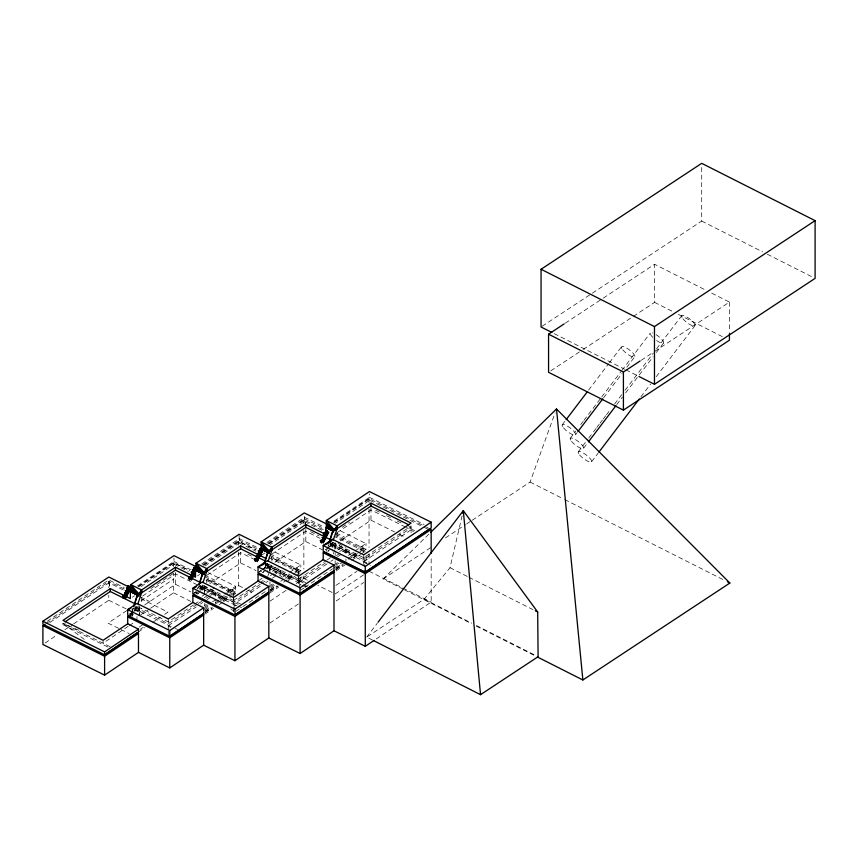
<?xml version="1.0" encoding="UTF-8"?>
<svg xmlns="http://www.w3.org/2000/svg" width="858" height="858" viewBox="0 0 858 858"><rect width="100%" height="100%" fill="white"/><g stroke="black" fill="none" stroke-linecap="round" stroke-linejoin="round"><path stroke-width="0.64" stroke-dasharray="4.29 3.22" d="M132.379 616.355L132.507 613.781M132.572 612.483L132.775 608.622M328.088 548.391L328.282 544.519M372.608 640.111L366.677 637.119L424.238 599.152L450.021 567.717L462.097 515.862M195.774 594.637L196.418 592.117M327.07 549.141L326.319 551.329M133.408 607.807L132.593 610.253M198.337 587.183L198.584 586.443M130.813 615.433L131.467 613.524M135.317 607.786L134.052 611.507M200.493 586.422L199.528 589.231M265.658 565.057L264.586 568.178M330.834 543.682L329.751 546.814M328.206 545.849L328.432 545.205M132.679 615.486L132.979 614.607M196.686 592.009L196.321 593.05M197.855 594.122L198.198 593.092M263.02 572.758L263.374 571.728M328.196 551.383L328.646 550.053M137.409 606.938L135.811 609.555L131.842 612.473M138.653 615.583L141.173 608.268M202.574 585.574L200.987 588.18L197.008 591.098M203.818 594.219L206.338 586.904M262.173 569.733L266.152 566.816L267.75 564.21M267.739 576.512L269.412 571.632M269.83 570.409L271.514 565.54M329.333 546.911L332.915 542.846M333.322 553.925L334.577 550.268M335.006 549.045L337.097 542.953M197.758 588.888L198.091 587.934M472.19 520.259L530.094 482.067L555.115 412.762M261.711 571.074L261.486 571.675M562.162 424.892L565.358 420.677M588.599 390.1L608.622 363.749M609.427 362.698L621.439 346.879M570.205 438.417L575.857 430.963M580.705 424.581L583.14 421.396M583.944 420.334L600.922 397.994M601.726 396.922L621.128 371.396M621.943 370.334L650.235 333.097M575.568 434.684L577.166 432.571M603.603 397.79L622.029 373.541M626.833 367.213L634.845 356.671M578.228 451.909L587.923 439.157M588.727 438.084L592.76 432.775M593.575 431.713L595.999 428.517M596.803 427.456L599.227 424.27M600.032 423.209L602.455 420.023M603.271 418.961L605.694 415.765M606.499 414.704L608.923 411.518M614.575 404.075L621.846 394.508M625.074 390.261L653.346 353.056M656.574 348.798L681.617 315.851M583.612 448.208L587.655 442.889M616.752 404.59L622.415 397.147M625.643 392.889L653.131 356.724M656.359 352.466L663.642 342.889M591.634 461.701L598.09 453.196M640.905 396.857L650.6 384.105M656.252 376.662L695.023 325.643M366.677 637.119L377.23 623.305M403.432 589.296L383.097 579.011L429.783 533.236M128.85 614.66L130.845 613.202M128.85 616.108L132.829 613.191M130.202 615.325L138.32 609.373M130.202 616.773L133.183 614.596M138.32 610.821L137.162 611.679L137.162 610.145M194.026 593.286L196.01 591.827M196.364 593.232L199.346 591.044M200.343 590.315L203.496 588.009M197.361 593.95L200.343 591.763M200.579 585.993L200.987 589.639L202.338 590.304L203.496 589.457M259.191 571.921L261.186 570.463M265.519 568.951L268.661 566.634M262.537 572.586L265.519 570.398M305.684 582.614L267.31 563.567L265.551 563.534L266.152 568.275L267.503 568.94L268.661 568.093M325.364 549.828L328.346 547.64L325.236 549.86M332.679 546.117L333.837 545.27M327.702 551.222L330.684 549.034M408.783 526.705L411.1 527.863L363.771 559.63L332.486 544.09L330.727 542.17L331.327 546.9L332.679 547.576L333.837 546.718M129.719 613.963L132.765 611.754M133.784 611.025L135.811 609.555L174.163 628.024M192.868 594.068L195.914 591.859M258.033 572.704L261.079 570.495M262.098 569.755L266.152 566.816L302.145 584.362M329.29 546.921L331.327 545.452L367.31 562.987M47.297 621.203L108.794 579.922L124.217 587.591M46.504 623.305L108.977 581.37L110.135 590.25M49.796 622.554L108.977 582.829L108.977 581.37M107.808 647.007L62.966 624.731L65.176 623.251M45.099 643.017L57.175 634.909M64.865 629.74L72.555 624.581M73.649 623.852L108.794 600.257L108.794 595.227M137.441 585.971L173.959 561.464L173.959 557.979M138.106 586.464L173.52 562.698L189.747 570.752M138.824 586.625L174.153 562.912L189.489 570.527M141.034 586.593L174.153 564.36L174.153 562.912M132.422 597.189L134.481 595.806M150.815 588.588L175.472 572.039L175.472 584.309L144.637 605.008M142.6 596.063L175.472 574.002L186.089 579.268M126.737 610.585L108.065 623.123L119.766 628.925M141.012 601.008L173.959 578.893M131.821 609.759L136.969 606.306L168.265 621.835L193.404 604.965M201.737 563.867L239.318 538.642L258.204 548.015M202.606 564.607L239.125 540.1L239.125 535.446M203.282 565.1L238.696 541.334L256.07 549.967M203.989 565.25L239.318 541.548L255.834 549.753M205.094 565.969L239.318 542.996L239.318 541.548M139.639 610.585L138.481 611.357L138.481 606.316M197.587 575.815L199.657 574.431M140.733 614.843L149.474 608.976M150.568 608.247L173.52 592.835L173.52 573.187M128.228 626.329L103.089 643.21L103.089 640.915M129.322 625.6L134.792 621.932M206.757 575.375L240.637 552.627L253.614 559.073M139.189 627.091L143.307 624.334M197.072 588.341L202.145 584.931L240.508 603.989M266.913 542.492L304.493 517.267L323.369 526.651M267.782 543.243L304.3 518.725L304.3 516.409M140.219 629.311L143.307 627.241M268.447 543.736L303.861 519.959L323.563 529.751M209.802 583.633L240.637 562.945L240.637 552.627M269.165 543.886L304.493 520.173L304.493 521.632L270.27 544.594M138.235 632.089L144.841 627.659M152.563 622.479L160.274 617.299M164.672 614.349L167.986 612.129L141.988 599.216M204.805 589.221L203.646 589.993L203.646 585.113M261.733 555.147L264.822 553.067M202.145 596.192L205.244 594.111M206.285 593.414L214.554 587.859M194.498 604.236L199.957 600.557M204.215 597.704L208.355 594.926M209.384 594.24L214.554 590.765M271.932 554L305.813 531.263L319.97 538.298M197.265 604.268L168.265 623.734L134.234 606.638L135.811 611.003M198.37 603.528L201.673 601.308M206.081 598.348L209.384 596.128M210.489 595.388L215.594 591.966L201.684 585.059M168.265 625.697L196.16 606.96M200.568 604.011L202.778 602.53M207.186 599.57L211.594 596.61M213.792 595.13L215.594 593.918L187.269 579.858M204.365 605.727L206.424 604.343M204.762 607.035L208.065 604.815M212.484 601.855L216.902 598.884M217.996 598.144L225.729 592.964M226.834 592.224L235.66 586.293L208.365 572.736M334.062 521.128L369.466 497.361L369.466 493.876M204.365 608.633L208.473 605.866M219.015 598.841L224.485 595.173M225.579 594.433L238.696 585.628L238.696 551.823M333.623 522.372L369.037 498.595L425.193 526.49M274.978 562.269L305.813 541.57L305.813 529.3M334.33 522.522L369.659 498.809L369.659 500.257L335.435 523.23M204.504 609.984L210.017 606.284M215.53 602.595L218.833 600.375M219.927 599.635L225.439 595.935M229.847 592.975L233.151 590.754L233.569 597.222M205.223 610.96L210.725 607.271M216.227 603.571L219.53 601.361M220.624 600.621L227.059 596.299M228.078 595.624L233.151 592.213L207.164 579.311M204.579 611.615L211.186 607.185M269.98 567.846L268.822 568.629L268.822 563.749M205.223 612.408L211.819 607.979M222.833 600.589L228.078 597.071M204.762 612.848L212.484 607.657M223.52 600.257L230.137 595.806M231.242 595.066L235.66 592.106L235.66 586.293M204.762 614.296L213.588 608.376M219.101 604.665L222.415 602.445M223.52 601.705L232.346 595.774M233.451 595.034L235.66 593.554L207.186 579.418M259.062 580.362L262.162 578.281M272.49 571.353L279.729 566.495M342.138 527.295L349.549 522.318M233.43 600.471L258.569 583.601M259.663 582.861L265.133 579.193M270.42 575.643L273.52 573.562M274.56 572.865L279.729 569.401M337.097 532.636L370.978 509.899L405.201 526.887M260.231 584.373L233.43 602.359L200.311 585.789M261.325 583.633L266.838 579.933M273.455 575.504L280.759 570.591L263.374 561.958M199.399 585.274L200.987 588.18L233.43 604.322L261.325 585.596M265.733 582.636L267.943 581.156M272.351 578.195L276.759 575.246M278.968 573.766L280.759 572.554L265.422 564.939M329.397 544.272L331.456 542.889M268.822 586.411L273.241 583.451M283.172 576.78L288.685 573.08M289.789 572.329L300.826 564.929L273.541 551.372M270.56 586.572L273.648 584.502M340.143 540.905L370.978 520.205L370.978 507.936M235.768 611.379L239.832 608.654M242.868 606.606L266.409 590.819M270.785 587.88L275.182 584.92M280.695 581.22L283.998 579.011M285.103 578.271L290.615 574.57M295.013 571.61L298.327 569.39L298.734 575.857M270.388 589.596L275.89 585.896M286.904 578.506L292.235 574.935M293.243 574.249L298.327 570.849L271.16 557.357M269.755 590.25L276.362 585.821M335.146 546.482L333.987 547.265L333.987 542.385M270.388 591.044L278.099 585.875M283.601 582.185L286.904 579.965M287.998 579.225L293.243 575.707M269.927 591.484L277.649 586.293M288.685 578.882L293.104 575.922M297.522 572.962L300.826 570.731L300.826 564.929M269.927 592.932L278.753 587.001M286.486 581.821L295.313 575.89M296.418 575.15L300.826 572.189L271.171 557.453M337.655 549.989L342.825 546.514M298.605 579.107L325.922 560.767M327.016 560.027L332.486 556.359M339.725 551.501L344.895 548.026M325.397 563.009L298.605 580.995L264.575 563.899L266.152 566.816M336.422 555.609L345.935 549.227L333.183 542.899M269.98 601.168L286.379 590.165M296.214 583.558L303.861 578.421L303.861 574.442M298.605 582.957L329.804 562.011M330.909 561.271L333.108 559.791M337.516 556.831L341.934 553.871M344.133 552.391L345.935 551.19L330.587 543.575M333.998 565.047L338.406 562.076M348.337 555.416L353.861 551.705M354.965 550.965L366.001 543.554L338.706 530.008M335.735 565.207L338.813 563.138M300.933 590.014L303.979 587.966M304.998 587.29L332.647 568.725M333.751 567.985L341.463 562.816M348.069 558.376L355.78 553.206M360.188 550.246L363.492 548.026L363.738 551.909M335.564 568.221L342.16 563.792M348.766 559.362L357.4 553.56M358.419 552.884L363.492 549.474L363.492 550.933L333.987 536.282M336.025 568.146L341.527 564.457M335.564 569.68L343.264 564.51M353.174 557.861L358.419 554.332M336.197 569.369L342.825 564.929M353.861 557.518L358.279 554.558M362.687 551.587L366.001 549.367L366.001 543.554M336.197 570.827L345.034 564.896M351.651 560.456L360.478 554.525M361.583 553.785L366.001 550.825L336.336 535.993M269.927 623.069L298.627 603.807M363.771 561.593L411.1 529.826L406.381 527.477M335.961 585.392L356.928 571.31M363.567 574.892L335.146 593.961L317.771 585.328M336.197 600.965L363.792 582.443M376.265 638.931L431.166 602.08L431.166 555.866M542.181 326.255L591.269 293.886M592.385 293.157L701.705 221.053L701.705 165.959M565.304 323.155L602.134 298.863M603.249 298.134L654.579 264.275L705.662 290.101M550.793 370.817L582.046 350.214M583.161 349.474L654.579 302.381L654.579 264.275M641.258 360.242L653.539 352.155M654.654 351.415L729.429 302.102L710.413 292.492M383.097 579.011L432.1 546.696M445.463 537.891L465.508 524.667M466.623 523.938L471.074 520.999M358.601 547.05L366.001 546.46M293.436 568.414L300.826 567.835M228.26 589.789L235.66 589.199M135.21 606.274L136.969 606.306L136.969 610.156M303.324 584.824L308.043 586.7M233.43 604.322L236.969 605.727M238.149 606.198L241.688 607.593M175.343 628.496L177.703 629.429M78.775 630.233L62.966 623.283L62.966 624.731M369.466 497.361L424.056 524.463M426.394 527.08L429.976 528.86M369.659 500.257L422.758 526.63M423.938 527.22L427.477 528.978M375.772 510.317L379.375 512.097M386.561 515.669L392.556 518.65M397.19 520.956L402.992 523.83M411.1 528.871L414.639 530.63M411.1 530.33L413.459 531.499M370.978 520.205L394.583 531.928M399.302 534.266L405.201 537.194M336.239 533.033L345.216 537.494M304.3 518.725L324.474 528.742M335.146 534.051L366.001 549.367M304.493 521.632L323.369 531.005M338.202 543.5L345.935 547.34M332.486 542.202L363.771 557.732L411.1 525.965L411.1 532.775M310.607 531.681L318.994 535.853M345.935 550.235L355.373 554.933M345.935 551.694L355.373 556.381M363.771 562.097L370.849 565.604M369.037 571.224L431.166 602.08M305.813 541.57L322.329 549.774M269.938 553.85L280.051 558.869M239.125 540.1L257.025 548.884M269.98 555.416L300.826 570.731M239.318 542.996L255.834 551.201M268.822 557.646L298.327 572.297L298.327 570.849M303.861 578.421L307.336 580.147M247.833 554.247L251.426 556.027M267.31 565.014L303.324 582.904M280.759 573.058L290.197 577.745M300.965 584.63L298.605 583.461L298.605 576.201M302.145 585.22L305.684 586.979M240.637 562.945L255.984 570.559M238.696 585.628L246.804 589.66M247.962 590.24L253.754 593.114M204.772 575.214L214.875 580.233M173.959 561.464L190.573 569.712M204.805 576.78L235.66 592.106M174.153 564.36L188.31 571.396M206.006 580.19L233.151 593.661L233.151 592.213M202.145 586.389L238.149 604.268M215.594 594.422L225.032 599.12M235.789 605.995L233.43 604.826L233.43 597.565M175.472 584.309L190.808 591.923M173.52 592.835L190.905 601.469M124.313 588.996L108.794 581.381L108.794 587.676M139.607 596.578L149.71 601.597M123.134 589.854L108.977 582.829L109.642 587.891M168.265 626.201L170.624 627.37M108.794 600.257L126.587 609.094M120.935 629.504L129.129 633.579M110.167 646.717L62.966 623.283L85.95 640.647M701.705 221.053L762.58 251.823M767.352 254.236L812.708 277.166M654.579 302.381L673.584 311.98M678.335 314.382L722.297 336.604M554.204 333.633L624.624 369.23M625.825 369.83L637.762 375.858M530.094 482.067L563.588 499.002M564.789 499.603L725.085 580.619M450.021 567.717L467.792 576.694M468.983 577.295L532.947 609.63M424.238 599.152L471.675 623.133M476.426 625.536L535.735 655.512M404.633 589.896L471.621 623.755M476.404 626.179L536.218 656.402M332.486 544.09L329.74 542.535L331.327 545.452M282.464 577.316L265.712 564.639L267.31 563.567L267.31 572.35M230.877 608.955L233.923 611.282M265.551 563.534L267.31 565.454M135.414 607.367L135.811 609.555M305.641 526.147L304.493 517.267L305.148 523.798M364.071 557.078L364.65 566.13M334.845 546.685L334.995 549.088M298.82 577.155L299.485 587.494M269.669 568.05L269.98 572.844L269.98 564.189M233.644 598.519L234.309 608.858M204.504 589.425L204.654 591.816M138.996 605.469L139.639 615.583M729.429 302.102L729.429 332.325M369.037 498.595L369.037 502.563M369.037 509.159L369.037 547.458M369.037 554.053L369.037 564.618M366.001 556.059L366.001 563.92M363.771 554.826L363.771 564.543M345.935 549.227L345.935 554.139M345.935 559.041L345.935 561.497M337.097 533.14L337.097 540.036M335.146 542.824L335.146 548.981M335.146 552.809L335.146 555.458M335.146 560.767L335.146 563.427M332.679 546.053L332.679 547.576M332.486 542.353L332.486 550.986M303.861 519.959L303.861 523.948M303.861 530.598L303.861 569.122M300.826 577.434L300.826 585.295M280.759 570.591L280.759 575.514M271.932 556.81L271.922 561.411M269.98 581.853L269.98 584.437M267.503 567.417L267.503 568.94M239.318 538.642L239.318 540.09M238.696 541.334L238.696 545.27M233.43 607.282L233.43 612.183M215.594 591.966L215.594 600.557M215.594 601.78L215.594 604.236M206.757 579.322L206.757 582.775M204.805 585.553L204.805 594.208M204.805 603.228L204.805 605.802M202.338 588.781L202.338 590.304M202.145 584.931L202.145 593.725M173.52 562.698L173.52 566.634M168.265 618.929L168.265 629.869M168.265 631.102L168.265 634.77M141.591 597.243L141.581 604.15M139.639 606.799L139.639 613.084M136.969 616.602L136.969 620.463M656.08 334.652A8.323 2.274 37.2 0 1 663.695 342.567A8.323 2.274 37.2 0 1 656.027 340.143M652.799 337.409A8.323 2.274 37.2 0 1 652.841 333.011M563.481 427.842A8.323 2.274 37.2 0 0 575.096 435.07A8.323 2.274 37.2 0 0 568.007 426.437A8.323 2.274 37.2 0 0 563.481 427.842M571.525 441.366A8.323 2.274 37.2 0 0 583.14 448.595A8.323 2.274 37.2 0 0 576.05 439.961A8.323 2.274 37.2 0 0 571.525 441.366M579.547 454.858A8.323 2.274 37.2 0 0 591.173 462.087A8.323 2.274 37.2 0 0 584.073 453.453A8.323 2.274 37.2 0 0 579.547 454.858M622.758 349.839A8.323 2.274 37.2 0 0 634.384 357.067A8.323 2.274 37.2 0 0 627.284 348.434A8.323 2.274 37.2 0 0 622.758 349.839M682.936 318.811A8.323 2.274 37.2 0 0 694.562 326.029A8.323 2.274 37.2 0 0 687.462 317.396A8.323 2.274 37.2 0 0 682.936 318.811"/><path stroke-width="1.29" d="M136.658 597.329L137.494 595.463L141.581 592.889L141.591 589.982L175.472 567.245L195.527 577.198L195.527 570.302L204.258 574.635L197.319 571.192M201.823 575.954L202.67 574.088L206.757 571.525L206.757 568.618L240.637 545.87L265.186 558.065M268.157 561.261L271.922 550.225L271.932 547.243L305.813 524.506L325.868 534.47L325.868 527.573L328.088 526.083M337.097 528.785L337.097 525.879L370.978 503.142L411.1 523.058L363.771 554.826L332.486 539.296L323.209 545.527L323.209 551.329L365.283 572.232L431.166 528.002L431.166 522.19L369.466 491.548L326.308 520.516L326.308 526.329L333.859 530.544L337.097 525.879L326.308 520.516L334.674 530.233L326.308 523.423L333.859 530.544L334.845 530.169L370.978 506.048L370.978 503.142M462.698 513.277L463.299 510.682L537.687 612.022L538.105 656.713L480.544 694.669L373.798 640.712M133.912 606.156L136.84 596.16L139.339 594.272L141.591 589.982L130.802 584.62L130.802 590.433L138.352 594.648L141.591 589.982L141.581 592.964L137.816 604M199.077 584.781L202.016 574.796L204.504 572.908L206.757 568.618L195.967 563.256L195.967 569.069L203.518 573.283L206.757 568.618L206.757 571.589L202.981 582.625M264.253 563.416L267.835 552.573L305.813 527.413L305.813 524.506M329.418 542.052L331.928 533.054L333.859 530.544M266.999 554.59L271.932 547.243L261.143 541.891L261.143 547.694L268.693 551.909L271.932 547.243L271.922 550.225M332.164 533.226L337.097 525.879L337.097 528.86L333.322 539.896M133.923 605.941L137.494 595.313M199.088 584.577L202.67 573.948M264.264 563.213L267.835 552.573M329.429 541.848L333.011 531.209M123.734 598.348L129.386 587.258L123.734 598.316L122.673 597.651L123.691 596.707L123.595 595.398L124.818 595.313L124.914 593.361L125.718 593.5L126.298 590.293L127.07 590.39L126.587 589.414C128.121 590.754 126.308 586.947 128.056 588.459L127.81 587.365L128.679 588.062M189.661 579.815L195.313 568.736L189.661 579.793L189.028 579.386L189.521 576.876L190.744 576.79L192.224 571.771L192.986 571.857L192.514 570.881C194.047 572.232 192.235 568.425 193.983 569.937L193.736 568.843L194.605 569.54M255.577 561.293L261.229 550.203L255.577 561.271L254.955 560.853L255.448 558.354L256.66 558.268L258.14 553.238L258.912 553.335L258.44 552.359C259.963 553.7 258.161 549.892 259.899 551.415L259.663 550.321L260.532 551.008M326.448 532.464L321.503 542.76L320.442 542.074L321.46 541.13L321.364 539.821L322.587 539.736L322.683 537.784L323.487 537.923L324.067 534.716L324.828 534.813L324.356 533.837C325.89 535.178 324.077 531.37 325.826 532.882L325.579 531.788L326.448 532.486L327.155 531.681L321.503 542.739M331.306 541.205L332.486 539.296M131.038 587.794L125.332 598.573L130.984 587.515M196.954 569.272L191.259 580.051L196.911 568.993M566.162 419.616L586.99 392.213M577.97 431.52L602.799 398.841M588.459 441.827L615.947 405.652M598.905 452.134L639.296 398.981M378.046 622.243L463.299 510.682L480.544 694.669M430.737 532.303L556.488 408.976L729.868 583.043L582.872 679.986L537.419 657.014M132.143 592.556L139.082 595.999L130.362 591.666L130.362 598.573L110.296 588.609L62.966 620.377L103.089 640.304L127.692 623.787L138.481 629.139L138.481 632.046L104.601 654.793L42.9 624.152L42.9 621.246L108.794 577.016L131.338 588.213M104.408 654.793L137.13 632.829L138.481 633.504L138.481 652.38L104.601 675.128L42.9 644.487L42.9 625.6L45.099 624.131M65.176 621.803L110.296 591.516L110.296 588.609M141.591 592.889L175.472 570.141L175.472 567.245M127.692 623.787L127.692 616.891L128.85 616.108M206.757 571.514L240.637 548.777L240.637 545.87M104.601 654.793L104.601 651.887L138.481 629.139M203.657 613.588L169.766 636.325L127.692 615.433L127.692 609.62L136.969 603.399L168.265 618.929L192.868 602.423L192.868 595.516L194.026 594.744M104.601 675.128L104.601 656.241L138.481 633.504M169.766 636.325L169.766 630.523L203.657 607.775L192.868 602.423M268.822 592.224L234.942 614.961L192.868 594.068L192.868 588.256L202.145 582.024L233.43 597.565L258.033 581.048L258.033 574.152L259.191 573.369M169.584 636.336L203.014 613.888M138.481 652.38L169.766 667.921L169.766 637.784L203.657 615.036M234.942 614.961L234.942 609.148L268.822 586.411L258.033 581.048M333.998 570.849L300.107 593.597L258.033 572.704L258.033 566.891L267.31 560.66L298.605 576.201L323.209 559.684L323.209 552.788L324.367 552.005M234.749 614.971L268.189 592.524M169.766 667.921L203.657 645.173L234.942 660.714L234.942 616.419L268.822 593.672M333.354 571.16L299.925 593.597L300.107 587.784L333.998 565.047L323.209 559.684M234.942 660.714L268.822 637.977L300.107 653.506L300.107 595.044L333.998 572.307M325.718 552.681L365.09 572.232L365.09 570.785L365.283 572.232L365.283 566.419L431.166 522.19M365.09 572.232L428.657 529.558M300.107 653.506L333.998 630.769L365.283 646.299L365.283 573.68L431.166 529.45L431.166 553.217M365.283 646.299L374.067 640.411M551.812 332.421L541.066 326.995L541.066 269.262L701.705 163.331L815.1 220.645L815.1 278.378L654.472 384.309L638.953 376.469M729.429 333.633L729.429 340.208L623.412 410.124L548.562 372.297L548.562 334.191L564.189 323.884M654.472 384.309L654.472 326.576L815.1 220.645M623.412 410.124L623.412 372.018L640.143 360.982M130.92 608.183L127.692 609.62L169.766 630.523M196.085 586.818L192.868 588.256L234.942 609.148M263.406 564.489L258.033 566.891L300.107 587.784M328.571 543.125L323.209 545.527L365.283 566.419M327.659 528.453L333.44 531.327L325.868 527.573M262.484 549.828L269.423 553.26L260.703 548.938L260.703 555.834M370.978 506.048L408.74 524.796M326.844 524.109L304.3 512.923L261.143 541.891L269.509 551.608L261.143 544.798L262.484 545.463M326.308 526.329L334.588 530.448L328.818 527.681M305.813 527.413L330.148 539.5M323.209 552.788L365.283 573.68M261.679 545.484L239.125 534.287L195.967 563.256L204.343 572.972L195.967 566.162L197.319 566.827M261.143 547.694L262.484 548.369M263.642 548.938L269.423 551.812M240.637 548.777L264.972 560.864M258.033 574.152L300.107 595.044M196.503 566.848L173.959 555.652L130.802 584.62L139.168 594.337L130.802 587.526L133.194 588.717L130.802 587.526L138.352 594.648M195.967 569.069L204.247 573.176M175.472 570.141L199.807 582.228M192.868 595.516L234.942 616.419M130.802 590.433L139.082 594.551M133.301 591.784L139.082 594.648M110.296 591.516L134.631 603.592M127.692 616.891L169.766 637.784M42.9 621.246L104.601 651.887M42.9 625.6L104.601 656.241M541.066 269.262L654.472 326.576M548.562 334.191L623.412 372.018M727.477 581.831L729.868 583.043M535.317 610.821L537.687 612.022M334.845 530.169L326.308 523.423L333.901 530.523M268.693 551.909L261.143 544.798L269.68 551.544M195.967 566.162L203.561 573.262L195.967 566.162L204.504 572.908M139.339 594.272L130.802 587.526L138.395 594.626M261.143 544.798L268.736 551.898M556.488 408.976L582.872 679.986M333.998 565.047L333.998 630.769M268.822 586.411L268.822 637.977M203.657 607.775L203.657 610.682M203.657 612.129L203.657 645.173M198.477 568.961L198.477 570.409M124.753 593.618L124.517 593.082L124.753 593.618M125.633 591.205L125.397 590.658L125.633 591.205M190.68 575.096L190.444 574.56L190.68 575.096M191.548 572.672L191.313 572.136L191.548 572.672M256.596 556.574L256.36 556.027L256.596 556.574M257.475 554.15L257.239 553.614L257.475 554.15M322.522 538.041L322.286 537.505L322.522 538.041M323.391 535.617L323.166 535.081L323.391 535.617M260.178 555.576L257.185 561.529L262.827 550.461L260.178 555.576M326.104 537.054L323.101 542.996L328.753 531.939L326.104 537.054M127.992 586.69L127.81 586.068L127.992 586.69M128.453 586.475L128.271 585.842L128.453 586.475M193.919 568.157L193.736 567.535L193.919 568.157M194.369 567.942L194.198 567.32L194.369 567.942M259.835 549.635L259.663 549.013L259.835 549.635M260.296 549.42L260.113 548.798L260.296 549.42M325.761 531.113L325.579 530.491L325.761 531.113M326.222 530.888L326.04 530.265L326.222 530.888M126.501 587.987L126.887 588.588L126.501 587.987M192.428 569.455L192.814 570.066L192.428 569.455M258.355 550.933L258.73 551.533L258.355 550.933M324.27 532.41L324.656 533.011L324.27 532.41M129.472 586.25L129.268 586.99L129.472 586.25M195.399 567.717L195.195 568.468L195.399 567.717M261.315 549.195L261.111 549.935L261.315 549.195M327.241 530.673L327.037 531.413L327.241 530.673M325.547 531.445L325.75 532.035L325.547 531.445M259.62 549.978L259.824 550.568L259.62 549.978M193.704 568.5L193.908 569.09L193.704 568.5M127.778 587.022L127.981 587.623L127.778 587.022M320.667 541.323L320.377 540.486L320.667 541.323M254.74 559.845L254.451 559.008L254.74 559.845M188.824 578.367L188.535 577.541L188.824 578.367M122.898 596.9L122.608 596.063L122.898 596.9"/></g></svg>
